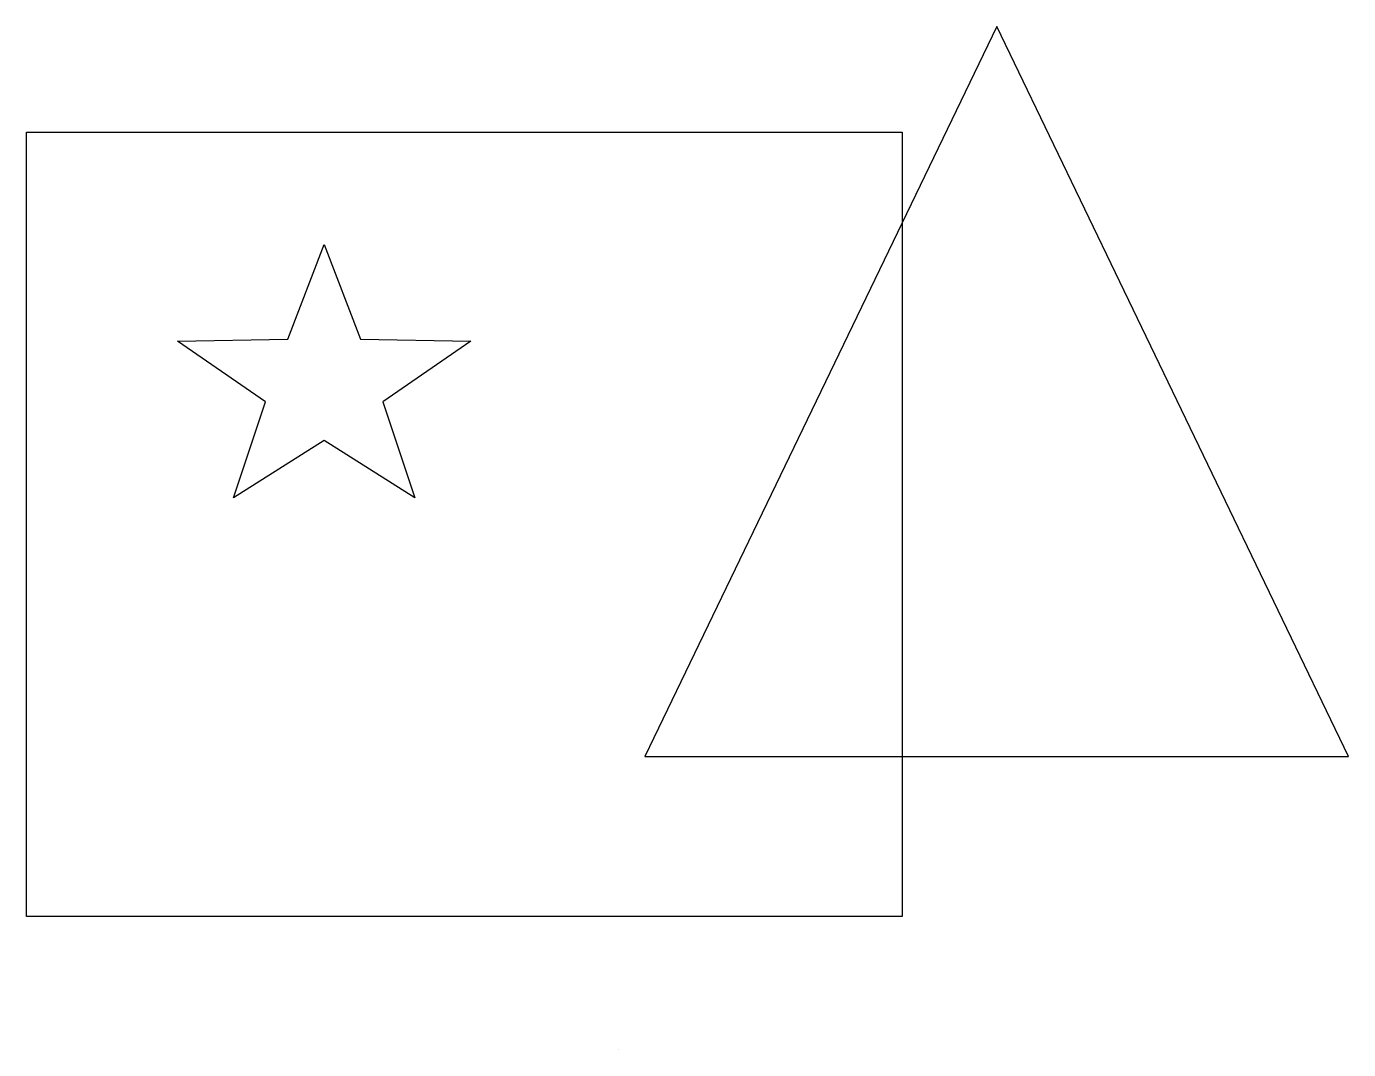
# Model space of a CAD drawing. Header units: millimetres. Extents: x 62 to 250, y 170 to 316.
import ezdxf

# ---------------------------------------------------------------- set-up
doc = ezdxf.new("R2010")
doc.units = ezdxf.units.MM
doc.layers.add('Layer_0', color=7, linetype='CONTINUOUS')

msp = doc.modelspace()

# ---------------------------------------------------------------- linework, layer by layer
at = {"layer": '', "color": 7, "linetype": 'Continuous'}
for points in [[(250.22948, 211.875), (200, 316.125), (149.77054, 211.87497), (250.22948, 211.875)], [(186.5, 189), (61.5, 189), (61.5, 301), (186.5, 301), (186.5, 189)], [(104, 285), (109.17251, 271.47214), (124.92325, 271.18033), (112.36929, 262.52786), (116.93127, 248.81966), (104, 257), (91.068726, 248.81966), (95.630707, 262.52786), (83.076759, 271.18033), (98.827492, 271.47214), (104, 285)]]:
    msp.add_lwpolyline(points, close=True, dxfattribs=at)
at = {"layer": 'Layer_0', "color": 7, "linetype": 'Continuous'}
msp.add_ellipse((88, 170), major_axis=(58, 0), ratio=0.98275864, start_param=0, end_param=6.2831855, dxfattribs=at)

doc.saveas('drawing.dxf')
